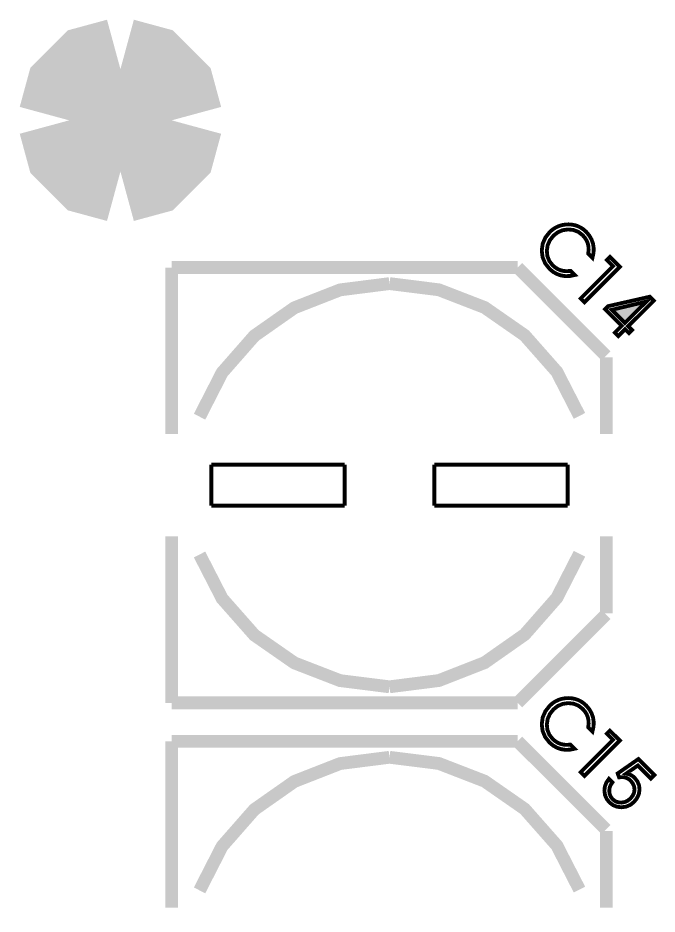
# Model space of a CAD drawing. Extents: x -2.25 to 2.25, y -2.04 to 2.05.
# Drawn here: x -0.615 to -0.116, y 0.433 to 1.133 of the extents above; entities that cross this region are included whole.
import ezdxf

# ---------------------------------------------------------------- set-up
doc = ezdxf.new("R2010")
doc.units = 0
doc.header["$LTSCALE"] = 0.000394
for name, color, linetype in [('M4', 7, 'CONTINUOUS'), ('ML', 7, 'CONTINUOUS'), ('TO', 7, 'CONTINUOUS')]:
    doc.layers.add(name, color=color, linetype=linetype)

msp = doc.modelspace()

# ---------------------------------------------------------------- linework, layer by layer
at = {"layer": 'M4', "color": 7, "linetype": 'CONTINUOUS', "const_width": 0.003}
for points in [[(-0.464, 0.784307), (-0.359996, 0.784307)], [(-0.464, 0.752307), (-0.464, 0.784307)], [(-0.359996, 0.752307), (-0.359996, 0.784307)], [(-0.29, 0.752307), (-0.29, 0.784307)], [(-0.29, 0.784307), (-0.186, 0.784307)], [(-0.186, 0.752307), (-0.186, 0.784307)], [(-0.464, 0.752307), (-0.359996, 0.752307)], [(-0.29, 0.752307), (-0.186, 0.752307)]]:
    msp.add_lwpolyline(points, dxfattribs=at)
at = {"layer": 'ML', "color": 7, "linetype": 'CONTINUOUS', "const_width": 0.079996}
for points in [[(-0.534996, 1.093307), (-0.555158, 1.087833), (-0.569522, 1.073469), (-0.574996, 1.053307)], [(-0.534996, 1.093307), (-0.555158, 1.087833), (-0.569522, 1.073469), (-0.574996, 1.053307)], [(-0.494996, 1.053307), (-0.500471, 1.073469), (-0.514834, 1.087833), (-0.534996, 1.093307)], [(-0.494996, 1.053307), (-0.500471, 1.073469), (-0.514834, 1.087833), (-0.534996, 1.093307)], [(-0.574992, 1.053307), (-0.569518, 1.033148), (-0.555155, 1.018785), (-0.534996, 1.013311)], [(-0.574992, 1.053307), (-0.569518, 1.033148), (-0.555155, 1.018785), (-0.534996, 1.013311)], [(-0.534996, 1.013311), (-0.514837, 1.018785), (-0.500474, 1.033148), (-0.495, 1.053307)], [(-0.534996, 1.013311), (-0.514837, 1.018785), (-0.500474, 1.033148), (-0.495, 1.053307)]]:
    msp.add_lwpolyline(points, dxfattribs=at)
at = {"layer": 'TO', "color": 7, "linetype": 'CONTINUOUS'}
for points, const_width in [([(-0.169878, 0.949193), (-0.169596, 0.952049), (-0.169715, 0.954704), (-0.170236, 0.957154), (-0.171169, 0.959432), (-0.172514, 0.961581), (-0.174268, 0.963602), (-0.177578, 0.966154), (-0.18135, 0.967648), (-0.185579, 0.968087), (-0.189826, 0.967481), (-0.19363, 0.965861), (-0.196992, 0.963224), (-0.199797, 0.959695), (-0.201528, 0.955787), (-0.202189, 0.951504), (-0.201771, 0.94727), (-0.20028, 0.943488), (-0.197713, 0.940157), (-0.195726, 0.938439), (-0.193597, 0.93711), (-0.191327, 0.936173), (-0.188923, 0.935625), (-0.186389, 0.935474), (-0.183728, 0.935717), (-0.1805, 0.932488), (-0.184083, 0.931722), (-0.187602, 0.931597), (-0.191051, 0.932114), (-0.194336, 0.933256), (-0.197367, 0.935001), (-0.200146, 0.93735), (-0.203522, 0.941654), (-0.205526, 0.946431), (-0.206157, 0.951685), (-0.205417, 0.956951), (-0.203309, 0.961773), (-0.199839, 0.96615), (-0.197812, 0.96793), (-0.195609, 0.969397), (-0.193228, 0.970555), (-0.190699, 0.971389), (-0.188058, 0.971877), (-0.185303, 0.972024), (-0.182722, 0.971862), (-0.180247, 0.97138), (-0.177878, 0.970579), (-0.175627, 0.969458), (-0.173512, 0.968019), (-0.171531, 0.966264), (-0.169098, 0.963384), (-0.167294, 0.960242), (-0.166122, 0.956835), (-0.165606, 0.953263), (-0.165768, 0.949626), (-0.166606, 0.945925), (-0.169878, 0.949193)], 0.003), ([(-0.169878, 0.949193), (-0.169596, 0.952049), (-0.169715, 0.954704), (-0.170236, 0.957154), (-0.171169, 0.959432), (-0.172514, 0.961581), (-0.174268, 0.963602), (-0.177578, 0.966154), (-0.18135, 0.967648), (-0.185579, 0.968087), (-0.189826, 0.967481), (-0.19363, 0.965861), (-0.196992, 0.963224), (-0.199797, 0.959695), (-0.201528, 0.955787), (-0.202189, 0.951504), (-0.201771, 0.94727), (-0.20028, 0.943488), (-0.197713, 0.940157), (-0.195726, 0.938439), (-0.193597, 0.93711), (-0.191327, 0.936173), (-0.188923, 0.935625), (-0.186389, 0.935474), (-0.183728, 0.935717), (-0.1805, 0.932488), (-0.184083, 0.931722), (-0.187602, 0.931597), (-0.191051, 0.932114), (-0.194336, 0.933256), (-0.197367, 0.935001), (-0.200146, 0.93735), (-0.203522, 0.941654), (-0.205526, 0.946431), (-0.206157, 0.951685), (-0.205417, 0.956951), (-0.203309, 0.961773), (-0.199839, 0.96615), (-0.197812, 0.96793), (-0.195609, 0.969397), (-0.193228, 0.970555), (-0.190699, 0.971389), (-0.188058, 0.971877), (-0.185303, 0.972024), (-0.182722, 0.971862), (-0.180247, 0.97138), (-0.177878, 0.970579), (-0.175627, 0.969458), (-0.173512, 0.968019), (-0.171531, 0.966264), (-0.169098, 0.963384), (-0.167294, 0.960242), (-0.166122, 0.956835), (-0.165606, 0.953263), (-0.165768, 0.949626), (-0.166606, 0.945925), (-0.169878, 0.949193)], 0.003), ([(-0.172906, 0.911213), (-0.175791, 0.914102), (-0.150504, 0.93939), (-0.155327, 0.944213), (-0.152957, 0.946587), (-0.145244, 0.938874), (-0.172906, 0.911213)], 0.003), ([(-0.172906, 0.911213), (-0.175791, 0.914102), (-0.150504, 0.93939), (-0.155327, 0.944213), (-0.152957, 0.946587), (-0.145244, 0.938874), (-0.172906, 0.911213)], 0.003), ([(-0.495, 0.808307), (-0.495, 0.938307)], 0.009996), ([(-0.495, 0.938307), (-0.225, 0.938307)], 0.009996), ([(-0.225, 0.938307), (-0.156, 0.869307)], 0.009996), ([(-0.324992, 0.925783), (-0.363558, 0.920877), (-0.399231, 0.906906), (-0.430446, 0.884992), (-0.455637, 0.856257), (-0.47324, 0.821823)], 0.009996), ([(-0.324992, 0.925783), (-0.363558, 0.920877), (-0.399231, 0.906906), (-0.430446, 0.884992), (-0.455637, 0.856257), (-0.47324, 0.821823)], 0.009996), ([(-0.176744, 0.822441), (-0.194347, 0.856809), (-0.219538, 0.885391), (-0.250753, 0.907122), (-0.286426, 0.920941), (-0.324992, 0.925783)], 0.009996), ([(-0.176744, 0.822441), (-0.194347, 0.856809), (-0.219538, 0.885391), (-0.250753, 0.907122), (-0.286426, 0.920941), (-0.324992, 0.925783)], 0.009996), ([(-0.146457, 0.884764), (-0.149134, 0.887445), (-0.143791, 0.892787), (-0.156748, 0.90574), (-0.154335, 0.908157), (-0.121898, 0.915528), (-0.118795, 0.912425), (-0.138701, 0.89252), (-0.135701, 0.88952), (-0.138114, 0.887106), (-0.141114, 0.890106), (-0.146457, 0.884764)], 0.003), ([(-0.146457, 0.884764), (-0.149134, 0.887445), (-0.143791, 0.892787), (-0.156748, 0.90574), (-0.154335, 0.908157), (-0.121898, 0.915528), (-0.118795, 0.912425), (-0.138701, 0.89252), (-0.135701, 0.88952), (-0.138114, 0.887106), (-0.141114, 0.890106), (-0.146457, 0.884764)], 0.003), ([(-0.141299, 0.895122), (-0.124476, 0.911728), (-0.151488, 0.905311), (-0.141299, 0.895122)], 0.003), ([(-0.141299, 0.895122), (-0.124476, 0.911728), (-0.151488, 0.905311), (-0.141299, 0.895122)], 0.003), ([(-0.155709, 0.808307), (-0.155709, 0.868307)], 0.009996), ([(-0.495, 0.598307), (-0.495, 0.728307)], 0.009996), ([(-0.155709, 0.668307), (-0.155709, 0.728307)], 0.009996), ([(-0.47324, 0.714173), (-0.455637, 0.679805), (-0.430446, 0.651224), (-0.399231, 0.629492), (-0.363558, 0.615673), (-0.324992, 0.610831)], 0.009996), ([(-0.47324, 0.714173), (-0.455637, 0.679805), (-0.430446, 0.651224), (-0.399231, 0.629492), (-0.363558, 0.615673), (-0.324992, 0.610831)], 0.009996), ([(-0.324992, 0.610831), (-0.286426, 0.615737), (-0.250753, 0.629708), (-0.219538, 0.651622), (-0.194347, 0.680357), (-0.176744, 0.714791)], 0.009996), ([(-0.324992, 0.610831), (-0.286426, 0.615737), (-0.250753, 0.629708), (-0.219538, 0.651622), (-0.194347, 0.680357), (-0.176744, 0.714791)], 0.009996), ([(-0.225, 0.598307), (-0.156, 0.667307)], 0.009996), ([(-0.495, 0.598307), (-0.225, 0.598307)], 0.009996), ([(-0.169878, 0.579193), (-0.169596, 0.582049), (-0.169715, 0.584704), (-0.170236, 0.587154), (-0.171169, 0.589432), (-0.172514, 0.591581), (-0.174268, 0.593602), (-0.177578, 0.596154), (-0.18135, 0.597648), (-0.185579, 0.598087), (-0.189826, 0.597481), (-0.19363, 0.595861), (-0.196992, 0.593224), (-0.199797, 0.589695), (-0.201528, 0.585787), (-0.202189, 0.581504), (-0.201771, 0.57727), (-0.20028, 0.573488), (-0.197713, 0.570157), (-0.195726, 0.568439), (-0.193597, 0.56711), (-0.191327, 0.566173), (-0.188923, 0.565625), (-0.186389, 0.565474), (-0.183728, 0.565717), (-0.1805, 0.562488), (-0.184083, 0.561722), (-0.187602, 0.561597), (-0.191051, 0.562114), (-0.194336, 0.563256), (-0.197367, 0.565001), (-0.200146, 0.56735), (-0.203522, 0.571654), (-0.205526, 0.576431), (-0.206157, 0.581685), (-0.205417, 0.586951), (-0.203309, 0.591773), (-0.199839, 0.59615), (-0.197812, 0.59793), (-0.195609, 0.599397), (-0.193228, 0.600555), (-0.190699, 0.601389), (-0.188058, 0.601877), (-0.185303, 0.602024), (-0.182722, 0.601862), (-0.180247, 0.60138), (-0.177878, 0.600579), (-0.175627, 0.599458), (-0.173512, 0.598019), (-0.171531, 0.596264), (-0.169098, 0.593384), (-0.167294, 0.590242), (-0.166122, 0.586835), (-0.165606, 0.583263), (-0.165768, 0.579626), (-0.166606, 0.575925), (-0.169878, 0.579193)], 0.003), ([(-0.169878, 0.579193), (-0.169596, 0.582049), (-0.169715, 0.584704), (-0.170236, 0.587154), (-0.171169, 0.589432), (-0.172514, 0.591581), (-0.174268, 0.593602), (-0.177578, 0.596154), (-0.18135, 0.597648), (-0.185579, 0.598087), (-0.189826, 0.597481), (-0.19363, 0.595861), (-0.196992, 0.593224), (-0.199797, 0.589695), (-0.201528, 0.585787), (-0.202189, 0.581504), (-0.201771, 0.57727), (-0.20028, 0.573488), (-0.197713, 0.570157), (-0.195726, 0.568439), (-0.193597, 0.56711), (-0.191327, 0.566173), (-0.188923, 0.565625), (-0.186389, 0.565474), (-0.183728, 0.565717), (-0.1805, 0.562488), (-0.184083, 0.561722), (-0.187602, 0.561597), (-0.191051, 0.562114), (-0.194336, 0.563256), (-0.197367, 0.565001), (-0.200146, 0.56735), (-0.203522, 0.571654), (-0.205526, 0.576431), (-0.206157, 0.581685), (-0.205417, 0.586951), (-0.203309, 0.591773), (-0.199839, 0.59615), (-0.197812, 0.59793), (-0.195609, 0.599397), (-0.193228, 0.600555), (-0.190699, 0.601389), (-0.188058, 0.601877), (-0.185303, 0.602024), (-0.182722, 0.601862), (-0.180247, 0.60138), (-0.177878, 0.600579), (-0.175627, 0.599458), (-0.173512, 0.598019), (-0.171531, 0.596264), (-0.169098, 0.593384), (-0.167294, 0.590242), (-0.166122, 0.586835), (-0.165606, 0.583263), (-0.165768, 0.579626), (-0.166606, 0.575925), (-0.169878, 0.579193)], 0.003), ([(-0.172906, 0.541213), (-0.175791, 0.544102), (-0.150504, 0.56939), (-0.155327, 0.574213), (-0.152957, 0.576587), (-0.145244, 0.568874), (-0.172906, 0.541213)], 0.003), ([(-0.172906, 0.541213), (-0.175791, 0.544102), (-0.150504, 0.56939), (-0.155327, 0.574213), (-0.152957, 0.576587), (-0.145244, 0.568874), (-0.172906, 0.541213)], 0.003), ([(-0.495, 0.438307), (-0.495, 0.568307)], 0.009996), ([(-0.495, 0.568307), (-0.225, 0.568307)], 0.009996), ([(-0.225, 0.568307), (-0.156, 0.499307)], 0.009996), ([(-0.324992, 0.555783), (-0.363558, 0.550877), (-0.399231, 0.536906), (-0.430446, 0.514992), (-0.455637, 0.486257), (-0.47324, 0.451823)], 0.009996), ([(-0.324992, 0.555783), (-0.363558, 0.550877), (-0.399231, 0.536906), (-0.430446, 0.514992), (-0.455637, 0.486257), (-0.47324, 0.451823)], 0.009996), ([(-0.176744, 0.452441), (-0.194347, 0.486809), (-0.219538, 0.515391), (-0.250753, 0.537122), (-0.286426, 0.550941), (-0.324992, 0.555783)], 0.009996), ([(-0.176744, 0.452441), (-0.194347, 0.486809), (-0.219538, 0.515391), (-0.250753, 0.537122), (-0.286426, 0.550941), (-0.324992, 0.555783)], 0.009996), ([(-0.153772, 0.538874), (-0.151016, 0.536118), (-0.15242, 0.534109), (-0.153245, 0.53188), (-0.153484, 0.529433), (-0.153156, 0.527014), (-0.152265, 0.524869), (-0.150811, 0.522996), (-0.14881, 0.521463), (-0.146535, 0.520589), (-0.143988, 0.520374), (-0.14141, 0.520812), (-0.139041, 0.521895), (-0.136886, 0.523622), (-0.135157, 0.52578), (-0.134119, 0.528104), (-0.133768, 0.530594), (-0.134115, 0.533082), (-0.135155, 0.535408), (-0.136886, 0.537567), (-0.138111, 0.538614), (-0.13944, 0.539412), (-0.14087, 0.539961), (-0.142396, 0.540258), (-0.144036, 0.540301), (-0.145787, 0.540087), (-0.146917, 0.54315), (-0.130768, 0.554398), (-0.118291, 0.541921), (-0.121008, 0.539205), (-0.131161, 0.549358), (-0.140264, 0.543031), (-0.138951, 0.542756), (-0.137751, 0.542385), (-0.136661, 0.541917), (-0.135639, 0.541328), (-0.134663, 0.540613), (-0.133732, 0.539772), (-0.131502, 0.536929), (-0.130204, 0.533805), (-0.129835, 0.530402), (-0.130394, 0.526976), (-0.131864, 0.523785), (-0.134248, 0.520827), (-0.137104, 0.518585), (-0.14031, 0.517223), (-0.143866, 0.51674), (-0.14741, 0.517139), (-0.150589, 0.518427), (-0.153398, 0.520602), (-0.155487, 0.52325), (-0.156776, 0.526217), (-0.15726, 0.5295), (-0.156925, 0.532834), (-0.155763, 0.53596), (-0.153772, 0.538874)], 0.003), ([(-0.153772, 0.538874), (-0.151016, 0.536118), (-0.15242, 0.534109), (-0.153245, 0.53188), (-0.153484, 0.529433), (-0.153156, 0.527014), (-0.152265, 0.524869), (-0.150811, 0.522996), (-0.14881, 0.521463), (-0.146535, 0.520589), (-0.143988, 0.520374), (-0.14141, 0.520812), (-0.139041, 0.521895), (-0.136886, 0.523622), (-0.135157, 0.52578), (-0.134119, 0.528104), (-0.133768, 0.530594), (-0.134115, 0.533082), (-0.135155, 0.535408), (-0.136886, 0.537567), (-0.138111, 0.538614), (-0.13944, 0.539412), (-0.14087, 0.539961), (-0.142396, 0.540258), (-0.144036, 0.540301), (-0.145787, 0.540087), (-0.146917, 0.54315), (-0.130768, 0.554398), (-0.118291, 0.541921), (-0.121008, 0.539205), (-0.131161, 0.549358), (-0.140264, 0.543031), (-0.138951, 0.542756), (-0.137751, 0.542385), (-0.136661, 0.541917), (-0.135639, 0.541328), (-0.134663, 0.540613), (-0.133732, 0.539772), (-0.131502, 0.536929), (-0.130204, 0.533805), (-0.129835, 0.530402), (-0.130394, 0.526976), (-0.131864, 0.523785), (-0.134248, 0.520827), (-0.137104, 0.518585), (-0.14031, 0.517223), (-0.143866, 0.51674), (-0.14741, 0.517139), (-0.150589, 0.518427), (-0.153398, 0.520602), (-0.155487, 0.52325), (-0.156776, 0.526217), (-0.15726, 0.5295), (-0.156925, 0.532834), (-0.155763, 0.53596), (-0.153772, 0.538874)], 0.003), ([(-0.155709, 0.438307), (-0.155709, 0.498307)], 0.009996)]:
    msp.add_lwpolyline(points, dxfattribs=dict(at, const_width=const_width))
at = {"layer": 'TO', "color": 7}
msp.add_solid([(-0.141299, 0.895122), (-0.124476, 0.911728), (-0.141299, 0.895122), (-0.151488, 0.905311)], dxfattribs=at)

doc.saveas('drawing.dxf')
